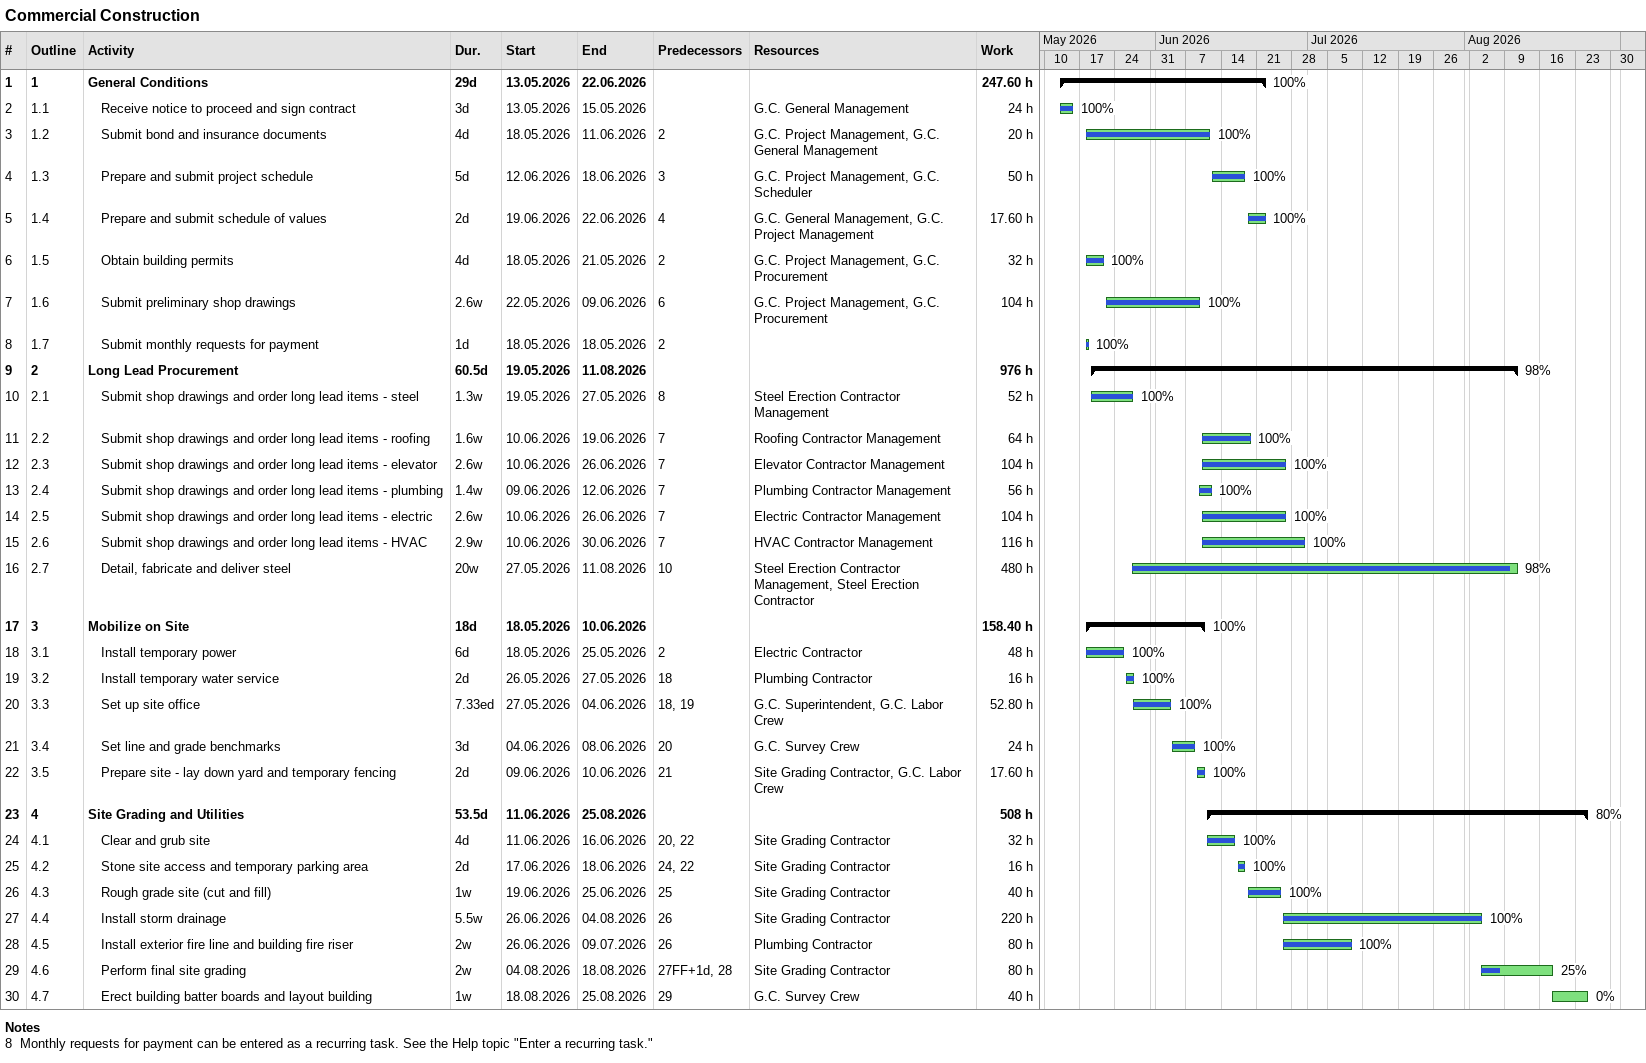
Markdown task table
Commercial Construction

| ID | WBS | Task | Duration | Start | Finish | Predecessors | Resources | % complete | Work (h) |
|---|---|---|---|---|---|---|---|---|---|
| 1 | 1 | **General Conditions** | 29d | 2026-05-13 | 2026-06-22 |  |  | 100 | 247.60 |
| 2 | 1.1 | Receive notice to proceed and sign contract | 3d | 2026-05-13 | 2026-05-15 |  | G.C. General Management | 100 | 24 |
| 3 | 1.2 | Submit bond and insurance documents | 4d | 2026-05-18 | 2026-06-11 | 2 | G.C. Project Management, G.C. General Management | 100 | 20 |
| 4 | 1.3 | Prepare and submit project schedule | 5d | 2026-06-12 | 2026-06-18 | 3 | G.C. Project Management, G.C. Scheduler | 100 | 50 |
| 5 | 1.4 | Prepare and submit schedule of values | 2d | 2026-06-19 | 2026-06-22 | 4 | G.C. General Management, G.C. Project Management | 100 | 17.60 |
| 6 | 1.5 | Obtain building permits | 4d | 2026-05-18 | 2026-05-21 | 2 | G.C. Project Management, G.C. Procurement | 100 | 32 |
| 7 | 1.6 | Submit preliminary shop drawings | 2.6w | 2026-05-22 | 2026-06-09 | 6 | G.C. Project Management, G.C. Procurement | 100 | 104 |
| 8 | 1.7 | Submit monthly requests for payment | 1d | 2026-05-18 | 2026-05-18 | 2 |  | 100 |  |
| 9 | 2 | **Long Lead Procurement** | 60.5d | 2026-05-19 | 2026-08-11 |  |  | 98 | 976 |
| 10 | 2.1 | Submit shop drawings and order long lead items - steel | 1.3w | 2026-05-19 | 2026-05-27 | 8 | Steel Erection Contractor Management | 100 | 52 |
| 11 | 2.2 | Submit shop drawings and order long lead items - roofing | 1.6w | 2026-06-10 | 2026-06-19 | 7 | Roofing Contractor Management | 100 | 64 |
| 12 | 2.3 | Submit shop drawings and order long lead items - elevator | 2.6w | 2026-06-10 | 2026-06-26 | 7 | Elevator Contractor Management | 100 | 104 |
| 13 | 2.4 | Submit shop drawings and order long lead items - plumbing | 1.4w | 2026-06-09 | 2026-06-12 | 7 | Plumbing Contractor Management | 100 | 56 |
| 14 | 2.5 | Submit shop drawings and order long lead items - electric | 2.6w | 2026-06-10 | 2026-06-26 | 7 | Electric Contractor Management | 100 | 104 |
| 15 | 2.6 | Submit shop drawings and order long lead items - HVAC | 2.9w | 2026-06-10 | 2026-06-30 | 7 | HVAC Contractor Management | 100 | 116 |
| 16 | 2.7 | Detail, fabricate and deliver steel | 20w | 2026-05-27 | 2026-08-11 | 10 | Steel Erection Contractor Management, Steel Erection Contractor | 98 | 480 |
| 17 | 3 | **Mobilize on Site** | 18d | 2026-05-18 | 2026-06-10 |  |  | 100 | 158.40 |
| 18 | 3.1 | Install temporary power | 6d | 2026-05-18 | 2026-05-25 | 2 | Electric Contractor | 100 | 48 |
| 19 | 3.2 | Install temporary water service | 2d | 2026-05-26 | 2026-05-27 | 18 | Plumbing Contractor | 100 | 16 |
| 20 | 3.3 | Set up site office | 7.33ed | 2026-05-27 | 2026-06-04 | 18, 19 | G.C. Superintendent, G.C. Labor Crew | 100 | 52.80 |
| 21 | 3.4 | Set line and grade benchmarks | 3d | 2026-06-04 | 2026-06-08 | 20 | G.C. Survey Crew | 100 | 24 |
| 22 | 3.5 | Prepare site - lay down yard and temporary fencing | 2d | 2026-06-09 | 2026-06-10 | 21 | Site Grading Contractor, G.C. Labor Crew | 100 | 17.60 |
| 23 | 4 | **Site Grading and Utilities** | 53.5d | 2026-06-11 | 2026-08-25 |  |  | 80 | 508 |
| 24 | 4.1 | Clear and grub site | 4d | 2026-06-11 | 2026-06-16 | 20, 22 | Site Grading Contractor | 100 | 32 |
| 25 | 4.2 | Stone site access and temporary parking area | 2d | 2026-06-17 | 2026-06-18 | 24, 22 | Site Grading Contractor | 100 | 16 |
| 26 | 4.3 | Rough grade site (cut and fill) | 1w | 2026-06-19 | 2026-06-25 | 25 | Site Grading Contractor | 100 | 40 |
| 27 | 4.4 | Install storm drainage | 5.5w | 2026-06-26 | 2026-08-04 | 26 | Site Grading Contractor | 100 | 220 |
| 28 | 4.5 | Install exterior fire line and building fire riser | 2w | 2026-06-26 | 2026-07-09 | 26 | Plumbing Contractor | 100 | 80 |
| 29 | 4.6 | Perform final site grading | 2w | 2026-08-04 | 2026-08-18 | 27FF+1d, 28 | Site Grading Contractor | 25 | 80 |
| 30 | 4.7 | Erect building batter boards and layout building | 1w | 2026-08-18 | 2026-08-25 | 29 | G.C. Survey Crew | 0 | 40 |

Notes
- 8: Monthly requests for payment can be entered as a recurring task. See the Help topic "Enter a recurring task."
